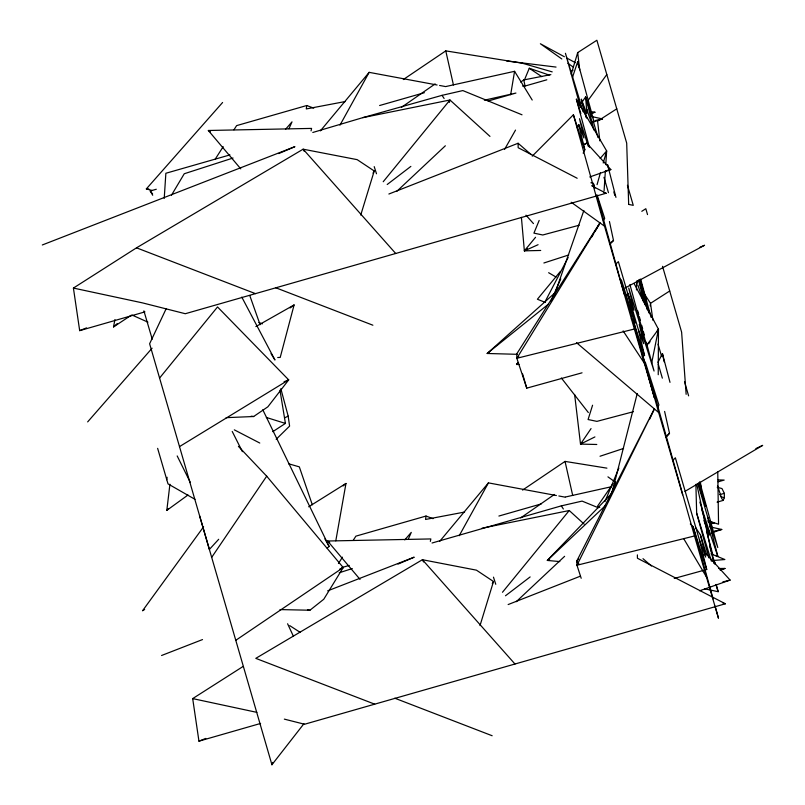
<?xml version="1.0" encoding="UTF-8"?>
<svg xmlns="http://www.w3.org/2000/svg" width="805" height="805" viewBox="0 0 805 805"><rect width="100%" height="100%" fill="white"/><g stroke="black" fill="none" stroke-linecap="round" stroke-linejoin="round"><path stroke-width="1.21" d="M581.441 103.05L585.617 96.882L593.969 130.038L586.724 109.228L586.724 113.636L581.351 99.287L586.131 117.419M658.238 374.717L658.47 329.285L634.35 284.034M636.463 289.961L636.644 281.267M604.082 190.805L605.37 170.881M605.773 164.653L606.658 150.958L576.37 99.196L589.421 147.315M164.23 198.362L165.86 173.266L229.948 154.912M650.269 305.84L650.51 303.334L643.296 292.255M586.302 112.942L586.724 109.228M187.988 495.015L166.816 510.37L169.925 484.238M313.739 108.132L306.755 105.525L306.292 108.937L345.345 101.521M433.01 518.662L426.016 516.055L425.563 519.456L464.616 512.05M166.736 479.72L167.108 477.274M510.662 94.688L514.576 71.313L446.121 86.477M335.796 540.849L345.969 483.453L308.687 506.788M131.165 315.288L113.525 326.941L114.934 319.595M651.557 363.548L658.47 329.285L646.687 345.285M311.072 130.863L311.575 128.408L208.334 130.48L240.755 168.849M430.343 541.393L430.846 538.937L327.605 541.01L360.026 579.379M612.001 492.761L637.238 393.504M255.869 326.589L294.097 304.934L280.221 357.42L277.715 357.531M449.331 102.426L449.965 100.001L362.793 117.651L312.793 132.473M597.058 184.647L600.49 172.612M603.227 162.982L606.658 150.958L600.148 158.474M571.228 74.1L577.698 52.607L596.877 40.25L626.692 143.109L628.665 204.068M360.741 215.056L374.224 170.972L357.158 159.642L303.133 149.187L136.518 247.829L73.416 288.069L79.675 330.634L144.95 311.877M480.011 625.586L493.495 581.502L476.429 570.161L422.404 559.717L255.789 658.359L374.707 704.164L725.386 603.78L637.429 558.237L637.389 554.897M592.571 405.227L588.083 419.536L596.918 421.377L633.384 411.717M626.592 296.763L627.719 293.191L633.958 310.257L628.725 288.029L646.465 344.882L629.902 284.487M572.576 77.109L577.708 61.673L593.879 121.183L585.617 96.882L586.785 111.895M611.156 494.572L615.584 481.581M553.87 296.572L583.867 210.467M199.63 515.884L271.929 764.75L272.794 762.436M634.149 324.999L635.044 322.684L627.719 293.191M539.169 220.429L533.926 233.138L542.771 234.99L579.198 225.219M577.276 127.965L578.704 124.493L583.907 137.977L579.53 118.717L588.254 146.228M524.568 79.645L529.288 68.254L549.171 75.076M604.958 501.606L618.874 468.067M288.965 128.73L292.004 121.857L285.483 129.374M408.236 539.259L411.275 532.387L404.754 539.903M550.701 301.603L560.763 278.872M717.074 502.139L723.121 500.418L724.359 497.721L724.329 493.334L721.964 488.555L717.225 487.277M649.685 419.033L653.932 409.976M583.162 153.161L584.822 149.8L578.704 124.493M715.132 606.165L718.473 618.22L694.494 535.969L576.964 565.241L654.324 408.819L576.873 560.844L576.964 565.241L581.19 578.272M657.796 407.209L658.903 404.965L645.238 362.029L694.494 535.969M166.172 308.718L149.619 343.765L209.381 549.443L218.698 539.28M657.937 362.361L662.445 353.637L670.002 382.355M544.955 301.925L568.119 257.54M373.027 173.135L374.224 170.972M492.298 583.665L493.495 581.502M339.962 125.178L369.153 72.349L437.105 84.998M459.222 535.707L488.424 482.879L556.376 495.528M504.574 149.398L515.522 130.088M591.705 237.052L593.617 233.822M594.895 231.659L600.007 223.035L516.84 358.285L526.752 388.151L582.045 372.816M171.485 195.182L184.254 173.749L233.048 158.022M603.378 220.52L604.696 218.376L597.109 195.011M599.846 222.915L516.75 353.878L516.84 358.285L634.37 329.024L654.354 397.559L633.193 320.44L631.261 318.931M215.146 159.269L223.196 146.651M233.933 129.826L236.62 125.62L306.755 105.525M338.442 563.49L342.467 557.181M353.204 540.356L355.891 536.15L426.016 516.055M211.675 557.362L266.697 476.178L238.421 446.362M596.797 444.481L580.516 444.108L591.051 428.592M648.639 343.765L650.048 341.702M657.071 331.358L658.47 329.285M613.058 483.634L597.531 506.194L599.775 507.341M517.977 362.461L516.538 364.494L519.044 364.454M588.405 99.941L606.799 74.543M203.605 526.772L142.525 610.784L144.659 609.455M271.929 764.75L303.958 723.685M159.581 378.048L217.531 306.947L288.693 379.88L267.874 406.807L253.656 416.517L226.165 417.664M383.21 181.739L449.965 100.001L489.963 136.387M502.481 592.269L569.236 510.531L584.118 524.075M540.708 250.456L524.367 250.858L535.556 237.284M560.411 271.396L537.408 299.239L545.448 302.469M320.38 130.873L369.153 72.349M439.651 541.403L488.424 482.879M87.654 421.901L152.095 348.203M666.198 437.035L669.508 433.271L664.608 411.425M152.256 190.503L146.339 188.903L222.593 102.497M578.604 559.032L576.873 560.844L577.557 563.188M672.769 460.5L675.355 457.783L699.465 539.994L706.72 569.497L674.248 578.443M166.816 510.37L168.537 508.569M611.438 493.696L547.309 560.441L559.817 561.588M666.037 436.884L669.508 433.271M532.246 156.15L573.402 114.773L584.822 149.8M276.175 439.289L289.599 426.107L288.18 416.125L280.834 388.674M609.938 244.006L613.501 240.494L609.445 221.546M605.602 505.429L547.309 560.441L549.614 559.535M396.976 191.177L445.356 145.786M516.246 601.707L564.627 556.315M576.964 565.241L578.805 563.55M615.604 264.181L618.381 261.665L638.506 330.161L644.543 355.488L642.138 356.152M113.525 326.941L117.218 323.61M555.49 292.386L487.186 353.486L517.333 354.311M609.757 243.845L613.501 240.494M518.42 362.854L516.538 364.494L518.561 363.015M343.131 485.928L345.969 483.453M574.619 394.44L580.516 444.108L582.407 442.478M548.265 304.31L487.186 353.486L489.48 352.58M327.192 548.084L329.144 546.514L262.792 409.775M516.84 358.285L518.802 356.716M279.999 609.576L309.935 610.23L323.781 599.232L343.222 567.565L266.697 476.178M387.205 184.496L410.862 166.404M505.49 595.77L530.133 576.933M290.092 307.943L294.097 304.934M521.399 217.36L524.367 250.858L527.356 248.604M520.724 82.05L523.763 79.926L550.862 74.634M401.403 107.377L435.163 83.911M520.674 517.907L554.434 494.441M235.774 640.317L343.222 567.565L339.76 569.065M403.325 79.554L445.769 50.876L522.143 63.172L552.2 71.876M522.596 490.084L565.04 461.406L606.92 468.148M272.804 431.661L285.423 423.42L279.979 390.224M616.781 108.816L597.592 121.173L599.856 140.895M641.786 211.313L645.821 208.716L647.522 214.593M662.525 266.314L669.71 290.987L650.51 303.334L652.905 320.279M260.599 723.443L198.946 741.163L192.687 698.599L243.17 666.409M179.505 446.604L288.693 379.88L284.054 381.761M684.954 491.392L762.687 445.366L755.885 448.566M583.454 144.981L586.714 143.119L610.834 169.553L589.753 176.959M702.725 555.51L705.975 553.639L730.105 580.083L699.656 590.769M625.173 287.938L704.556 245.263L699.948 247.276M583.363 144.85L586.714 143.119M702.634 555.38L705.975 553.639M580.516 444.108L594.915 436.924M284.819 417.745L288.18 416.125M524.367 250.858L538.082 244.7M278.741 153.574L294.912 146.651L42.313 244.972M398.012 564.104L414.183 557.181L327.645 590.86M79.675 330.634L86.538 327.897M198.946 741.163L205.808 738.427M388.875 194.025L518.108 143.25L531.23 154.651M508.146 604.555L580.325 576.189M161.574 655.501L202.508 639.573M591.444 113.505L594.935 112.237L589.995 111.472M709.547 524.458L714.206 522.767L708.028 521.801M720.264 570.071L724.973 568.441L718.694 568.501M591.866 122.491L602.492 118.929L591.494 116.514M711.137 533.021L721.763 529.459L709.547 526.782M600.027 456.244L623.583 448.455M543.878 262.994L568.662 254.984M339.227 572.778L352.318 568.551M432.054 543.003L561.316 505.872L582.096 501.102L598.346 507.754M73.416 288.069L142.445 302.871L185.301 313.719L606.115 193.25L591.645 185.754M379.618 105.515L424.356 92.706M152.698 195.263L150.243 190.986L156.291 189.256M522.586 86.065L525.061 86.024L546.826 79.806M488.122 101.007L515.935 93.058L484.369 100.202M498.889 516.045L541.212 503.93M565.392 497.007L611.83 486.633M341.964 567.525L349.219 565.442M718.13 481.803L724.178 480.072L718.09 479.901M719.489 494.713L724.329 493.334M374.707 704.164L304.572 724.248L284.336 719.127M720.133 569.819L724.973 568.441M362.793 117.651L442.046 95.342L462.835 90.573L522.022 114.803M605.964 170.791L610.834 169.553M722.799 581.935L730.105 580.083M592.52 112.801L594.935 112.237M711.791 523.331L714.206 522.767M595.187 120.549L602.492 118.929M714.448 531.079L721.763 529.459M482.064 528.181L569.236 510.531M570.574 70.79L573.039 70.307M712.445 560.562L724.862 559.525L710.936 553.83M146.339 188.903L148.774 188.984M506.687 61.009L556.044 67.077M251.17 416.195L253.656 416.517M439.58 85.461L445.759 86.608M558.851 495.981L565.029 497.138M628.584 204.39L633.263 205.345L627.427 185.251M704.717 588.847L718.161 591.695L716.178 584.45M192.687 698.599L256.876 712.365M307.48 609.687L309.935 610.23M590.89 182.775L593.325 183.339L594.835 188.008M603.73 192.647L606.115 193.25M722.991 603.176L725.386 603.78M720.757 496.675L724.359 497.721M288.492 463.74L299.319 466.86L312.31 504.775M266.354 417.463L285.423 423.42M707.826 520.714L718.553 524.216L717.758 471.76M258.918 322.523L262.42 323.851M275.521 287.667L372.886 325.21M136.518 247.829L255.437 293.634M394.782 698.197L492.157 735.74M715.544 555.44L717.839 556.376L707.816 517.464L697.955 483.704M131.899 314.976L147.939 322.171M577.165 178.257L518.158 147.707L518.108 143.25M234.315 429.85L259.774 443.042M564.396 56.753L540.376 43.752L561.83 58.976M566.579 57.94L575.323 62.659M194.981 499.321L168.014 483.886L157.629 448.355M548.628 272.704L556.114 277.091M289.72 625.616L300.245 632.408M208.334 130.48L210.437 131.859M327.605 541.01L329.708 542.389M529.288 68.254L541.765 76.646M567.958 63.333L573.069 66.956M607.936 476.852L613.863 481.098M571.208 202.246L604.525 226.175L634.37 329.024M576.45 342.628L658.671 412.552L682.62 494.813M642.994 558.67L651.436 565.996M690.318 524.015L693.075 526.561L706.72 569.497M525.997 215.187L533.453 223.589M395.708 253.484L303.133 149.187L304.31 151.41M514.979 664.014L422.404 559.717L423.581 561.94M150.243 190.986L152.598 193.925M561.347 377.988L588.324 412.532M723.121 500.418L721.713 498.456L717.527 485.757M695.681 527.708L700.41 534.842L706.699 554.977M623.13 330.895L644.403 363.276M442.046 95.342L444.108 98.472M561.316 505.872L563.369 509.002M271.023 353.626L274.958 359.996L241.802 297.125M514.576 71.313L532.206 100.031M683.646 538.565L706.518 577.084M324.888 538.897L329.144 546.514M232.232 431.47L242.396 451.655M177.181 455.942L190.393 482.557M287.596 623.764L293.423 636.312M638.506 330.161L643.668 343.654L639.271 324.395L654.052 371.045L646.244 342.165M699.465 539.994L705.663 557.07L700.41 534.842M703.862 520.221L709.155 534.912L709.094 530.535L699.847 502.089M249.761 295.495L260.096 324.707M639.331 279.909L643.678 292.577L639.874 279.587M638.828 280.17L648.931 312.964M709.094 530.535L717.839 556.376M637.812 284.89L643.356 301.342M698.136 483.372L705.794 506.385L698.931 482.889M707.816 517.464L717.778 547.511L699.686 481.782M639.16 279.899L646.033 300.708L640.126 279.194M633.193 320.44L644.543 355.488M374.204 166.625L376.499 173.769M493.465 577.155L495.769 584.299M635.044 322.684L621.339 279.758L658.671 412.552M576.37 99.196L580.838 113.515M715.937 584.591L718.161 591.695M695.882 484.369L696.667 513.177L711.399 561.216M583.202 111.815L565.432 53.291L580.506 107.286M709.688 546.313L715.122 564.335M152.236 339.187L143.884 310.841M590.427 111.553L591.464 115.095M593.184 121.002L598.004 137.554M646.405 304.179L647.431 307.701M701.608 509.062L709.155 534.912M603.981 177.311L608.459 192.677M522.616 373.973L526.752 388.151M684.522 381.751L688.617 395.849M658.037 344.127L661.458 355.88M658.228 364.041L662.344 378.149M669.71 290.987L681.614 332.133L686.142 394.319M613.823 191.922L614.839 195.464M593.325 183.339L594.684 188.068M596.726 195.162L624.479 294.721M604.525 226.175L573.402 114.773M581.351 99.287L586.785 118.214M693.075 526.561L713.119 598.92M696.667 513.177L708.903 557.875M640.7 279.255L651.084 317.331M637.781 310.881L638.757 314.493M639.401 316.898L640.378 320.501M641.686 325.321L642.662 328.933M643.306 331.338L644.282 334.94M706.478 531.109L712.888 554.907M714.81 562.041L715.454 564.426M638.617 280.382L644.875 304.703M615.946 197.366L607.513 164.552L607.956 166.937M645.379 302.549L647.17 309.653M565.04 461.406L572.707 495.488M445.769 50.876L453.436 84.958M696.788 484.228L713.834 563.359M523.763 79.926L525.061 86.024M662.445 353.637L664.155 361.817M577.708 61.673L578.795 67.67M700.41 482.386L701.266 488.434M577.698 52.607L579.691 69.854M637.218 280.603L637.49 283.098"/></g></svg>
